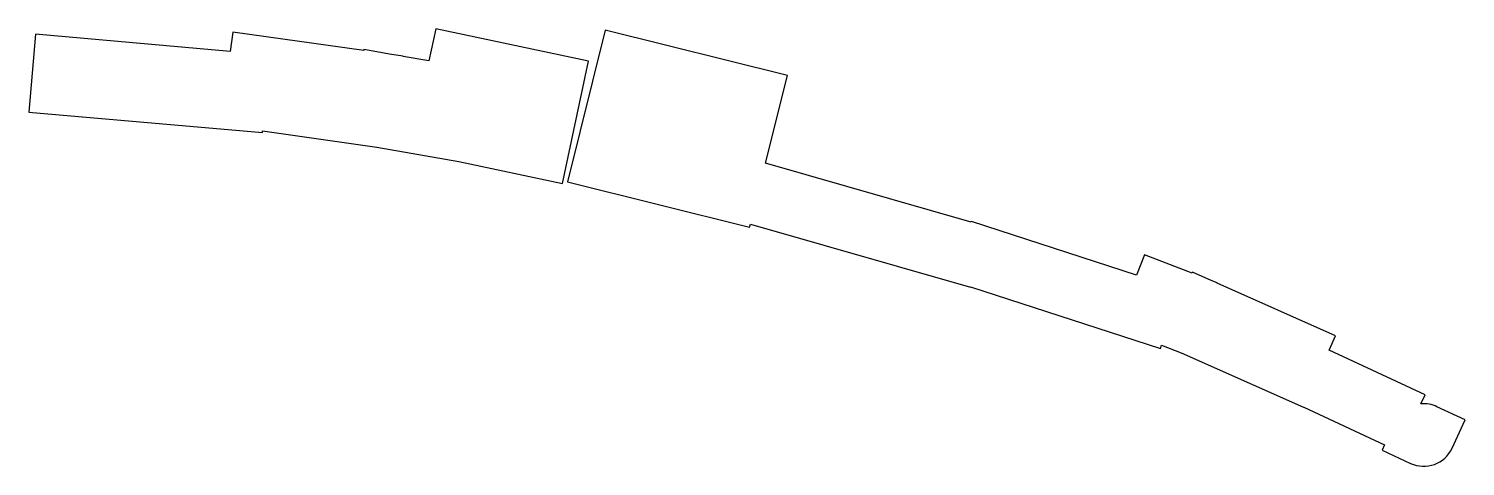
# Model space of a CAD drawing. Header units: millimetres. Extents: x 3.8 to 95.7, y -31.6 to -3.6.
import ezdxf

# ---------------------------------------------------------------- set-up
doc = ezdxf.new("R2010")
doc.units = ezdxf.units.MM

msp = doc.modelspace()

# ---------------------------------------------------------------- linework, layer by layer
for p, q in [((29.841, -3.598), (29.403, -5.66)), ((39.622, -5.677), (29.841, -3.598)), ((4.246, -3.956), (3.811, -8.937)), ((16.698, -5.045), (4.246, -3.956)), ((16.871, -3.814), (16.698, -5.045)), ((25.236, -4.989), (16.871, -3.814)), ((40.688, -3.697), (38.269, -13.4)), ((52.331, -6.6), (40.688, -3.697)), ((25.247, -4.927), (25.236, -4.989)), ((27.023, -5.241), (25.247, -4.927)), ((27.764, -5.345), (27.023, -5.241)), ((27.76, -5.371), (27.764, -5.345)), ((29.403, -5.66), (27.76, -5.371)), ((37.959, -13.502), (39.622, -5.677)), ((50.933, -12.208), (52.331, -6.6)), ((3.811, -8.937), (18.754, -10.244)), ((18.754, -10.244), (18.763, -10.139)), ((18.763, -10.139), (26.084, -11.168)), ((26.084, -11.168), (31.314, -12.09)), ((31.314, -12.09), (37.959, -13.502)), ((64.095, -15.983), (50.933, -12.208)), ((38.269, -13.4), (49.912, -16.303)), ((49.912, -16.303), (49.965, -16.092)), ((49.965, -16.092), (64.039, -20.128)), ((64.111, -15.935), (64.095, -15.983)), ((74.665, -19.364), (64.111, -15.935)), ((75.162, -18.07), (74.665, -19.364)), ((78.221, -19.245), (75.162, -18.07)), ((78.249, -19.182), (78.221, -19.245)), ((79.434, -19.71), (78.249, -19.182)), ((64.039, -20.128), (64.042, -20.118)), ((64.042, -20.118), (76.189, -24.065)), ((79.83, -19.862), (79.434, -19.71)), ((79.822, -19.883), (79.83, -19.862)), ((87.385, -23.25), (79.822, -19.883)), ((76.189, -24.065), (76.26, -23.847)), ((76.26, -23.847), (77.52, -24.331)), ((86.981, -24.155), (87.385, -23.25)), ((77.52, -24.331), (85.351, -27.818)), ((93.117, -27.017), (86.981, -24.155)), ((92.846, -27.599), (93.117, -27.017)), ((85.351, -27.818), (85.354, -27.81)), ((85.354, -27.81), (90.528, -30.223)), ((95.688, -28.623), (93.875, -27.778)), ((94.842, -30.436), (95.688, -28.623)), ((90.528, -30.223), (90.372, -30.558)), ((90.372, -30.558), (92.185, -31.403))]:
    msp.add_line(p, q)
for start, end in [(65, 95.27898), (245, 335)]:
    msp.add_arc((93.03, -29.59), 2, start, end)

doc.saveas('drawing.dxf')
